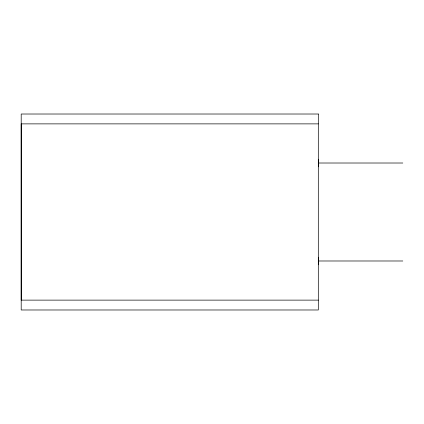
<?xml version="1.0" encoding="UTF-8"?>
<svg xmlns="http://www.w3.org/2000/svg" width="424" height="424" viewBox="0 0 424 424"><rect width="100%" height="100%" fill="white"/><g stroke="black" fill="none" stroke-linecap="round" stroke-linejoin="round"><path stroke-width="0.64" d="M318.567 264.772L318.567 257.204M318.567 166.796L318.567 159.233M318.313 123.877L21.2 123.877L21.2 300.123L318.313 300.123M318.567 163.012L402.8 163.012M318.567 260.993L402.8 260.988M318.313 114.014L21.2 114.014L21.2 309.986L318.313 309.986L318.313 114.014"/></g></svg>
